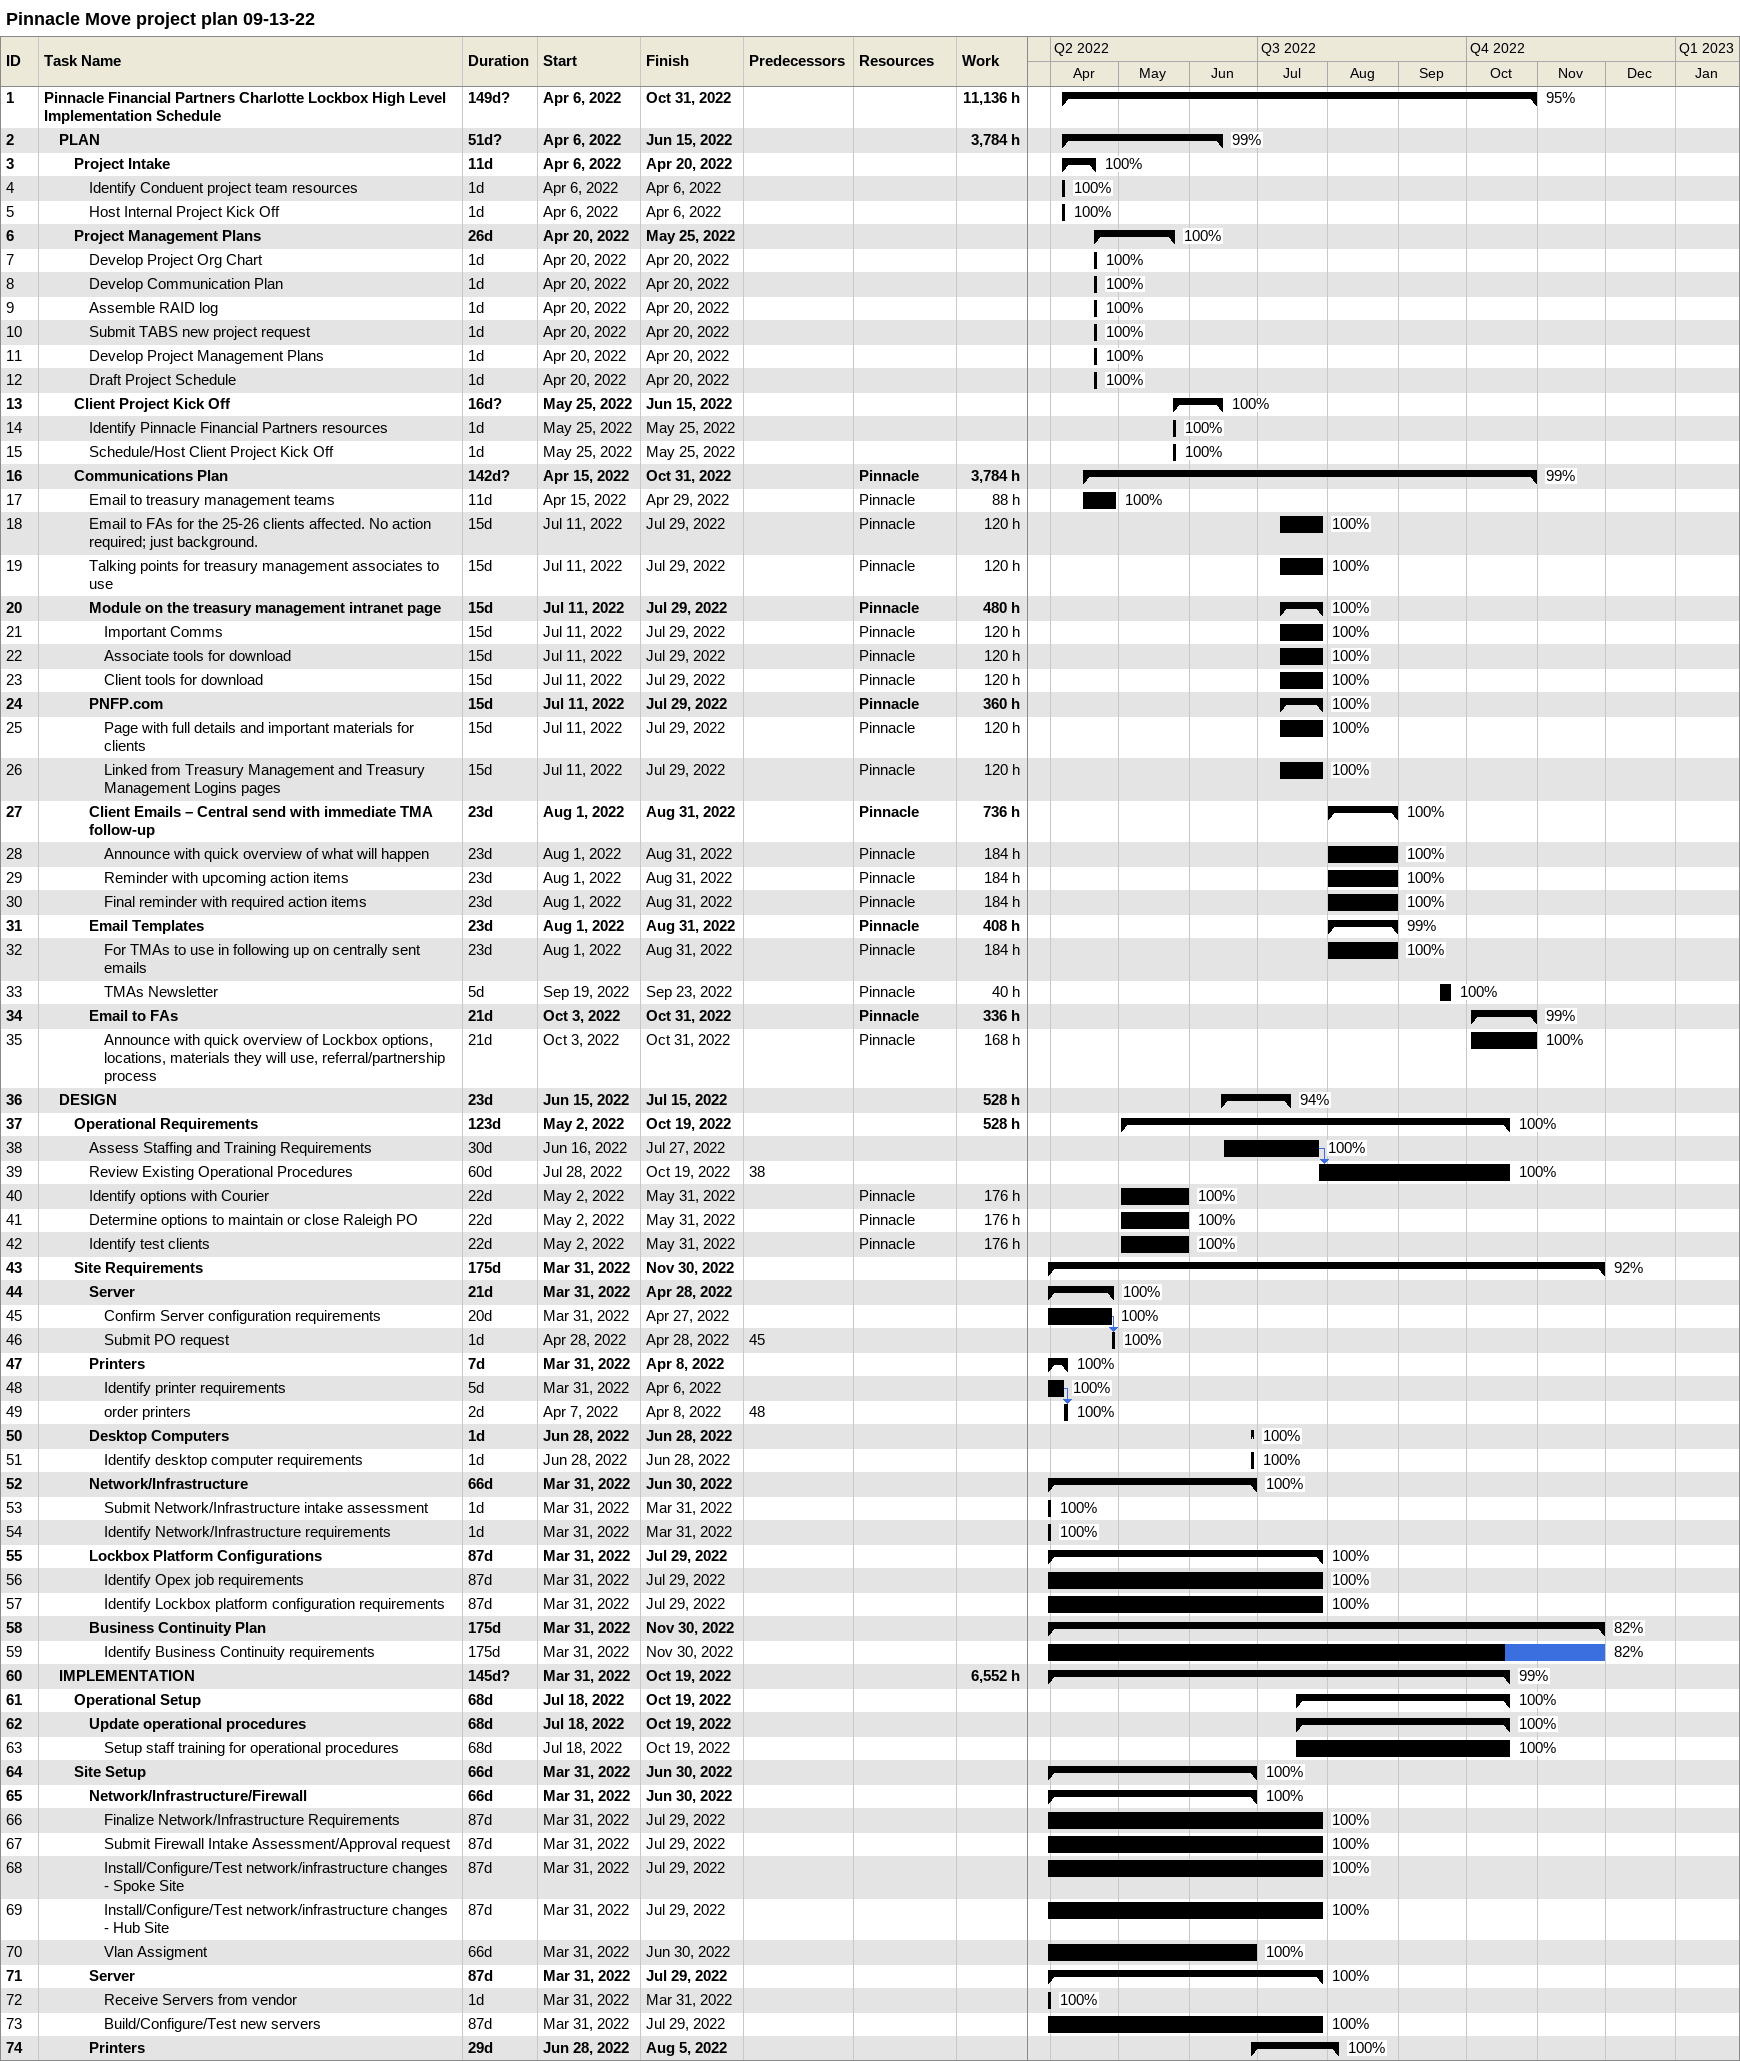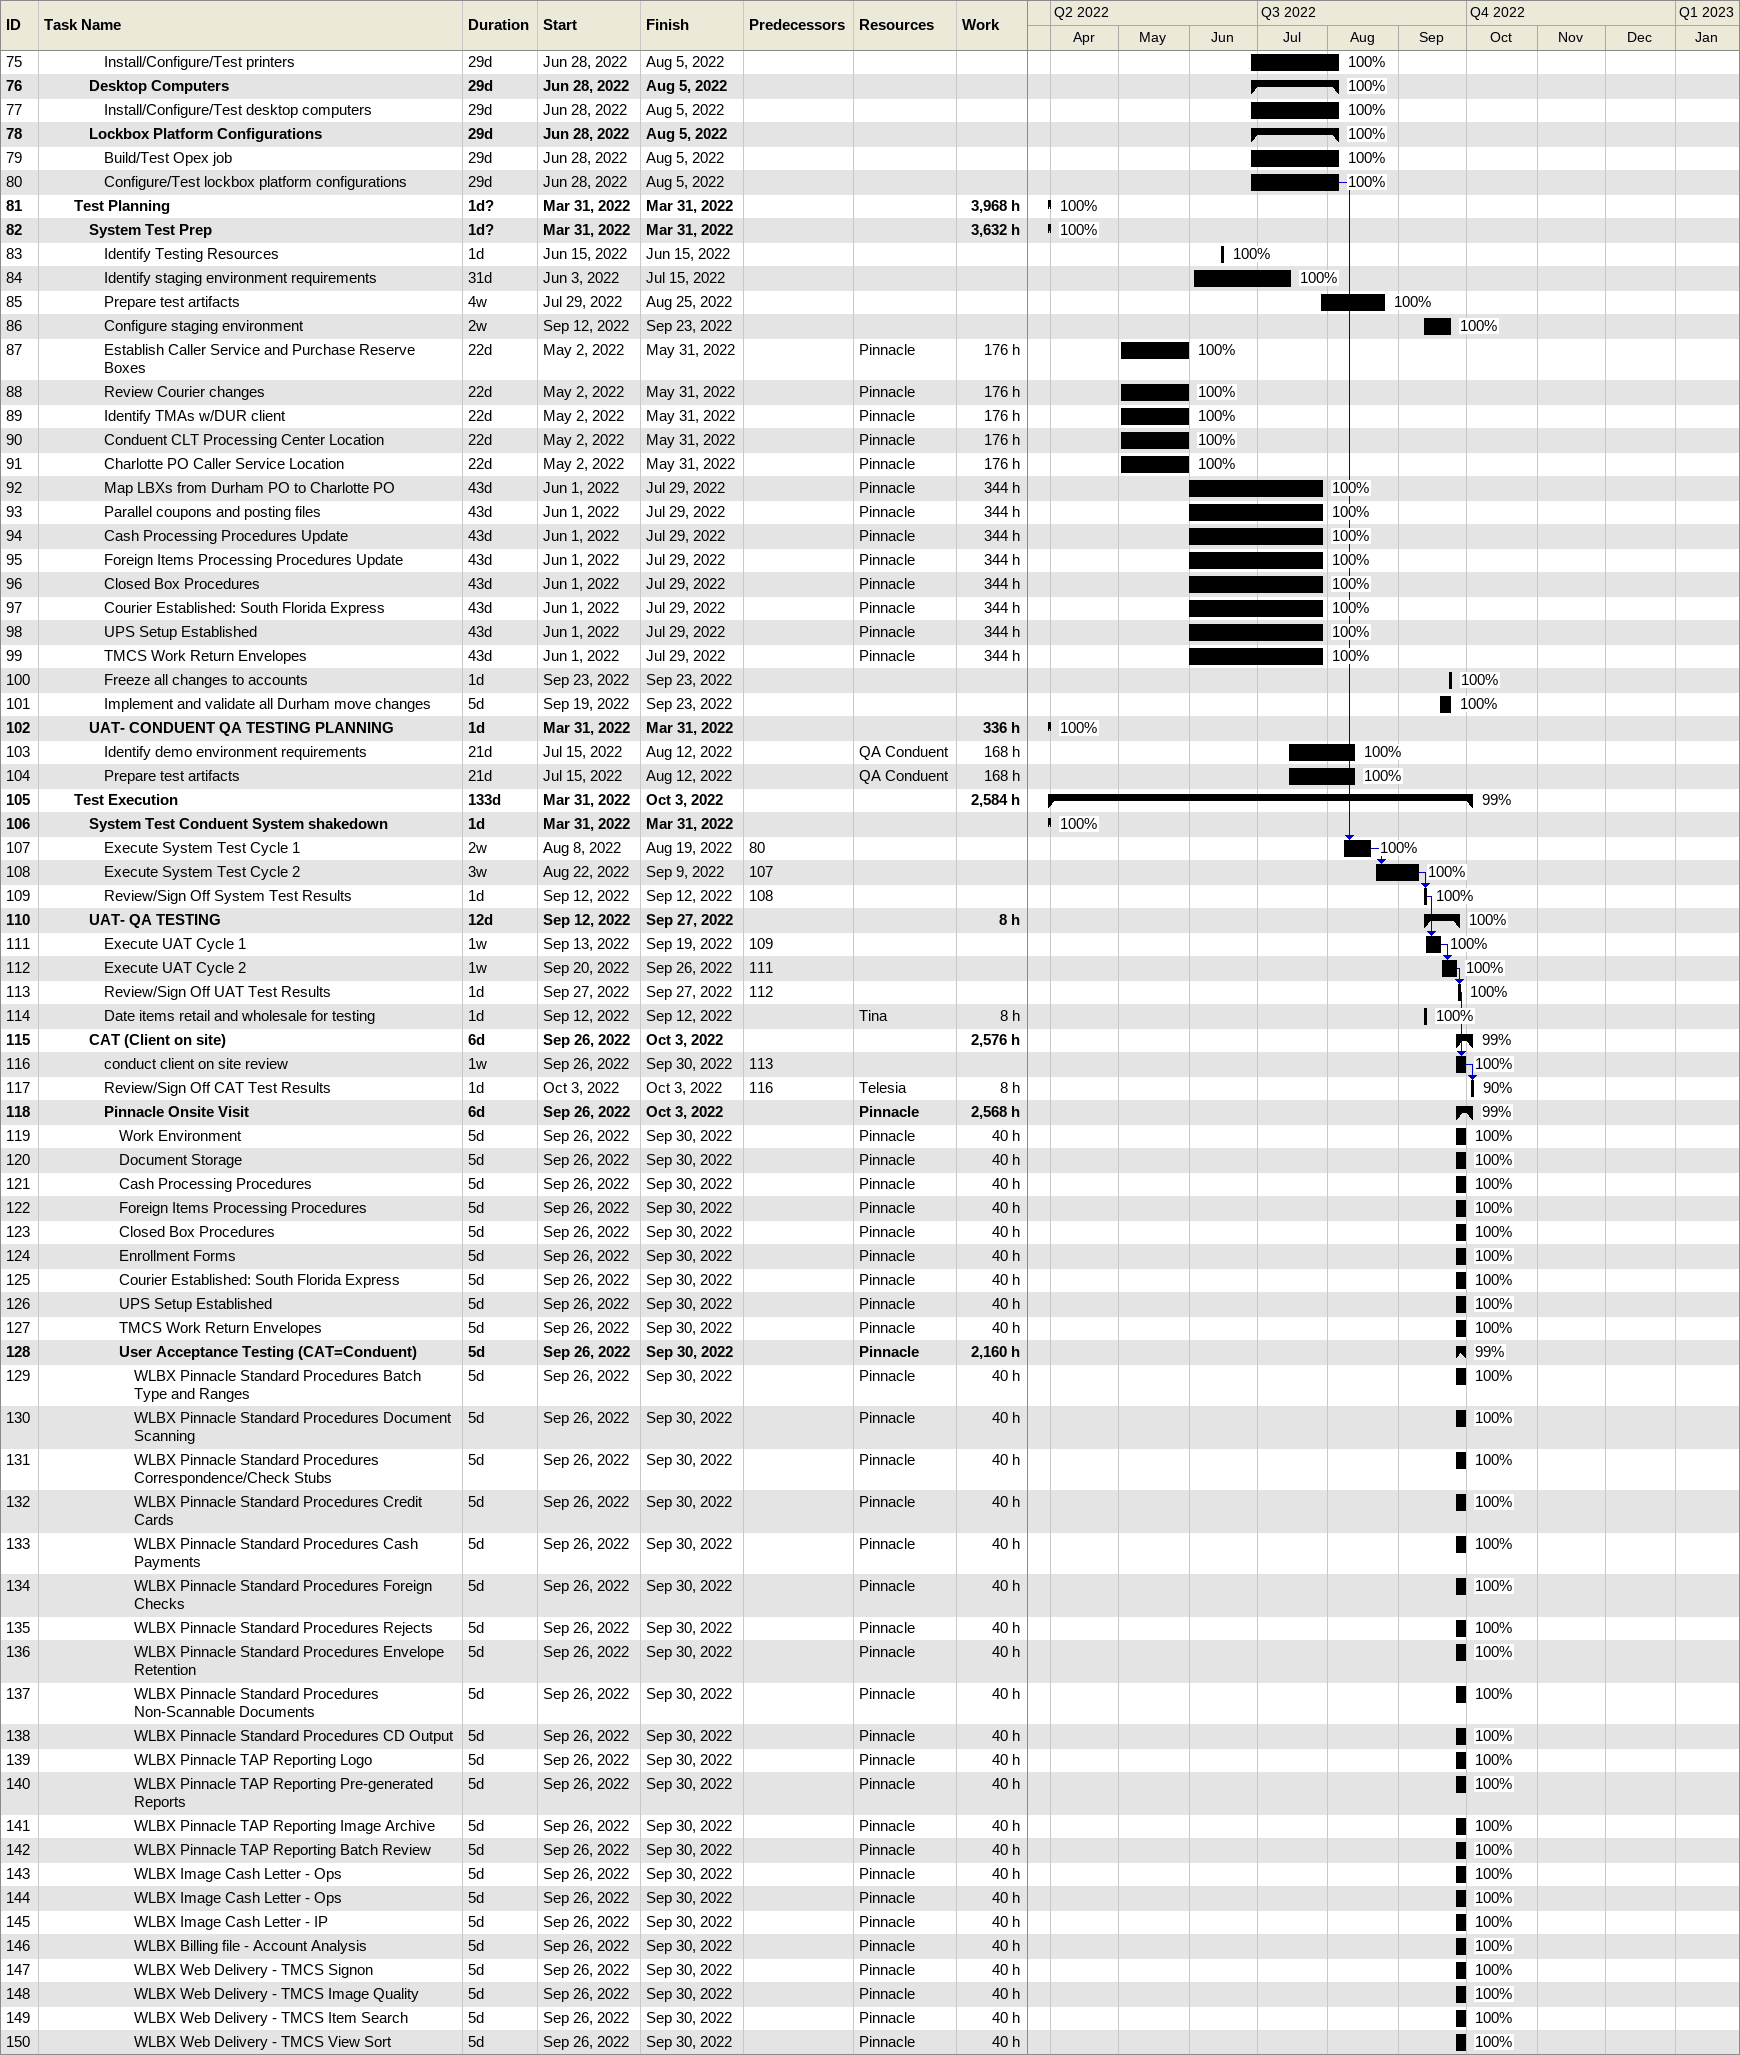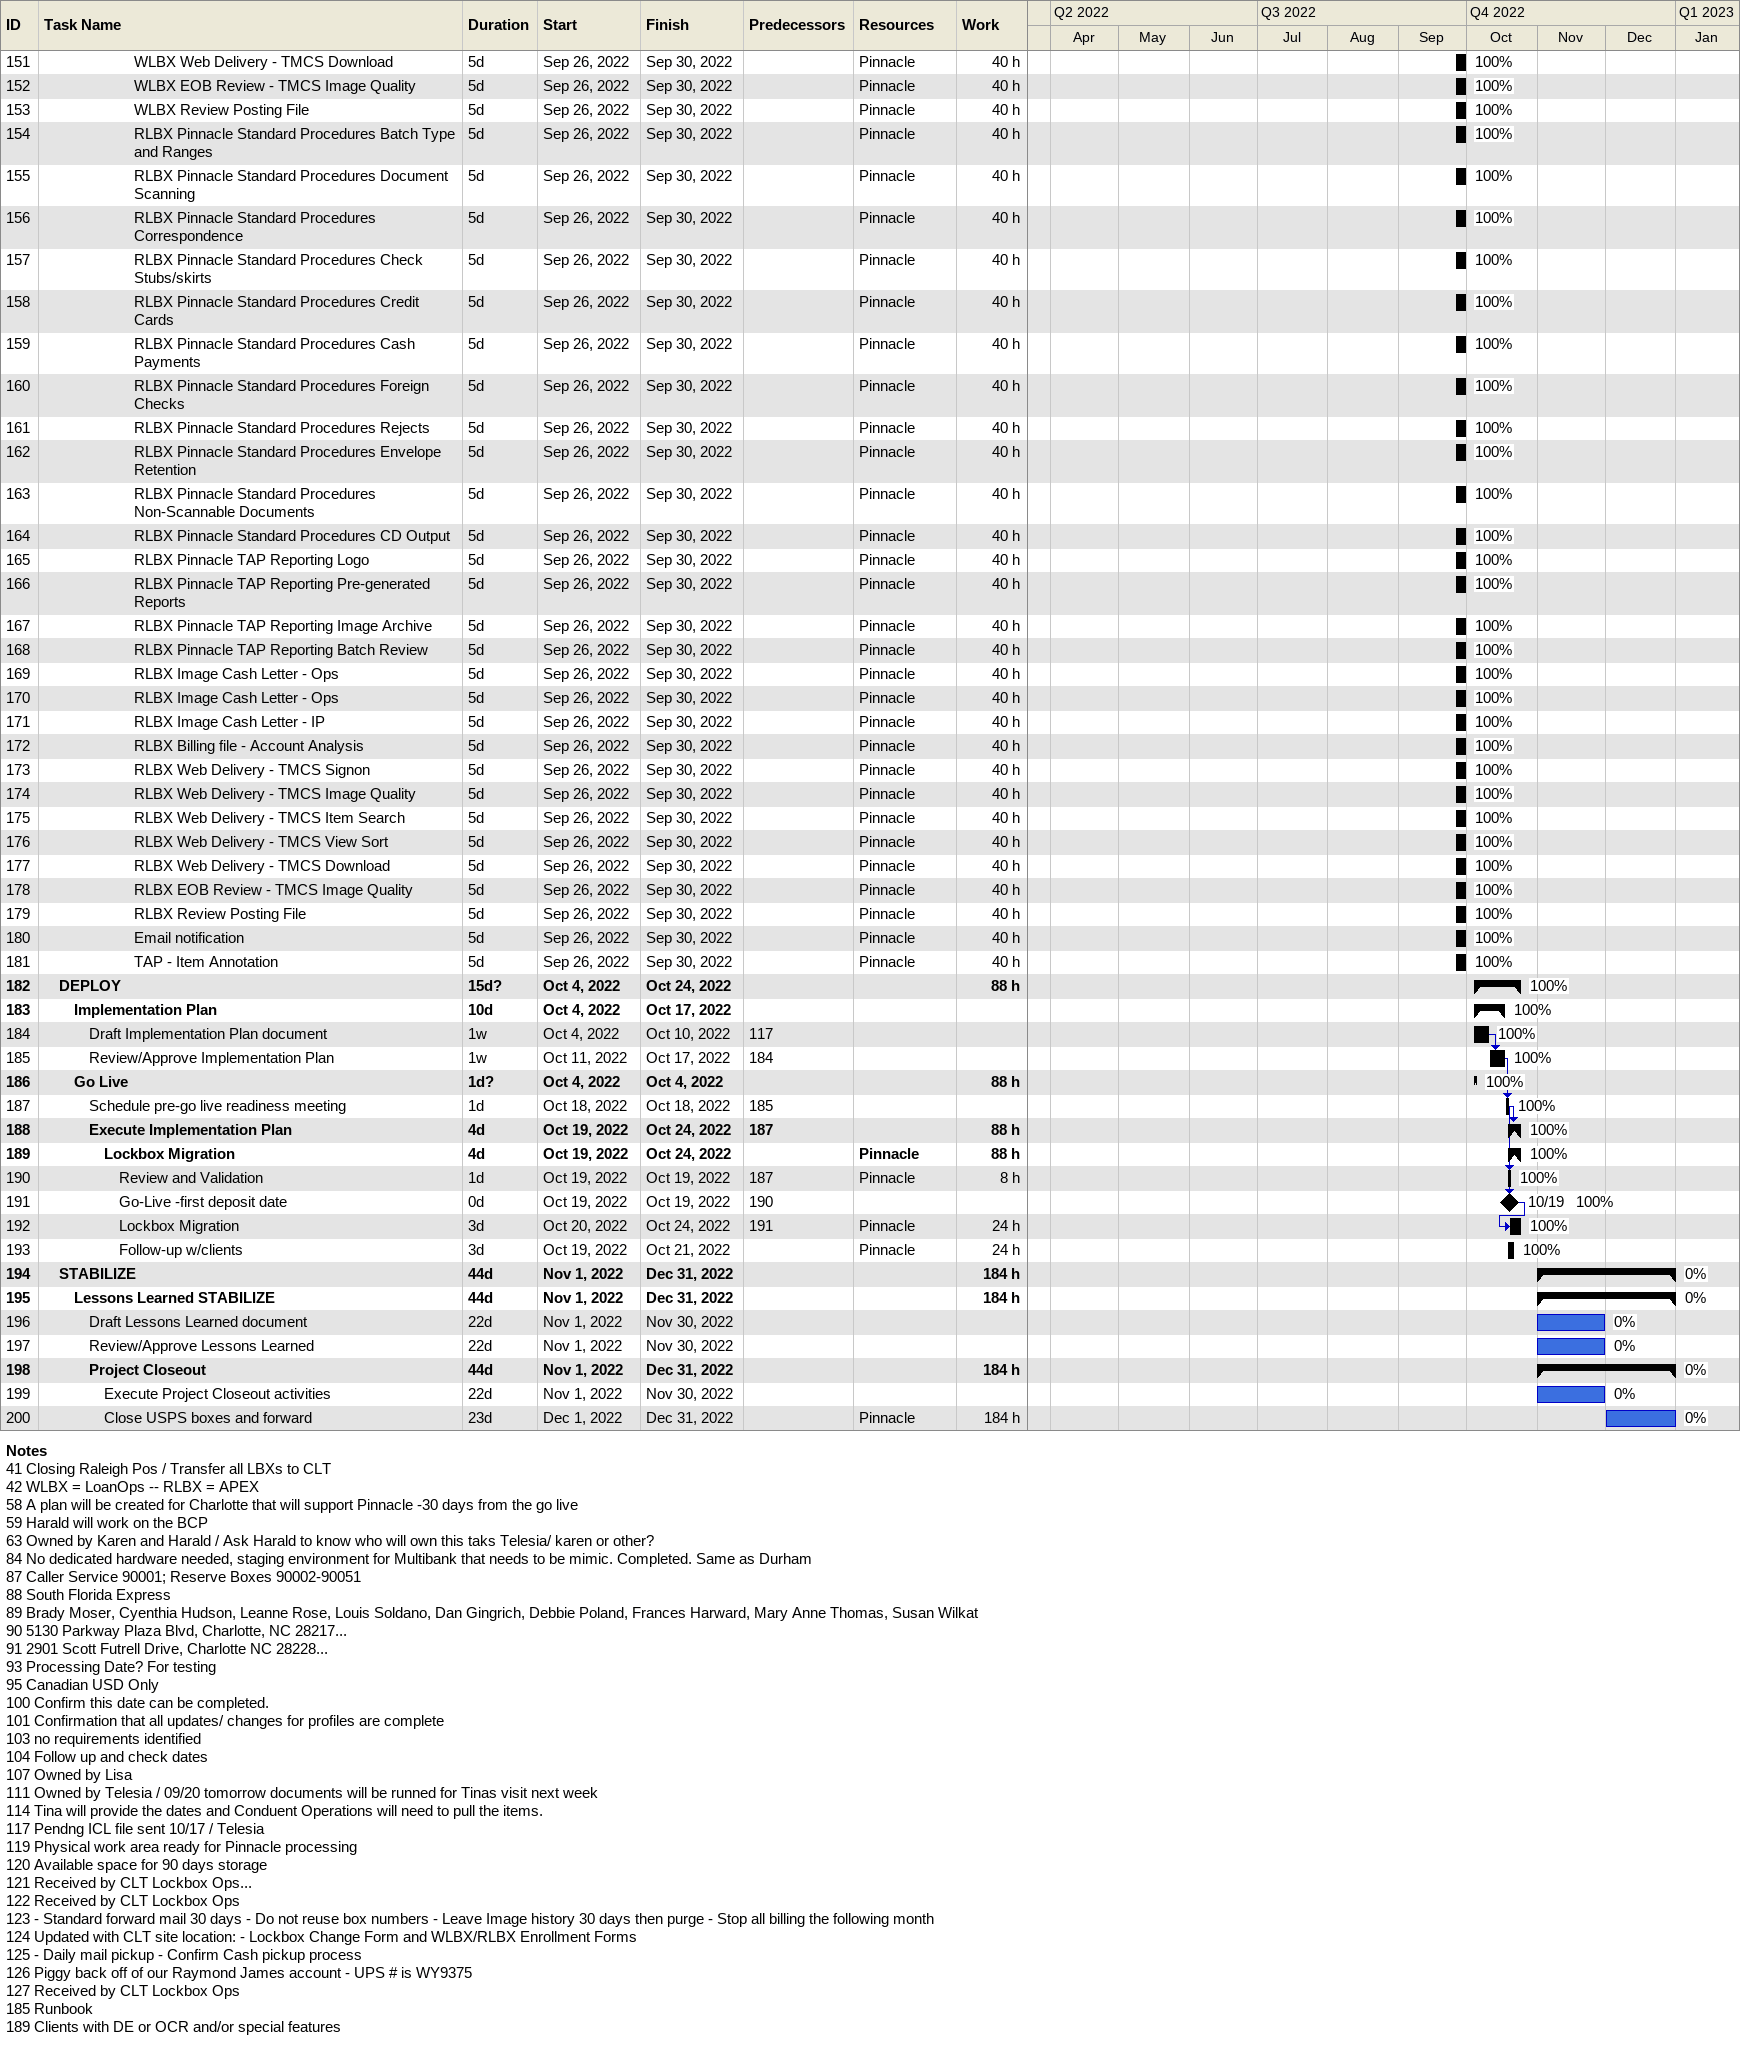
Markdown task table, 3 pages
Pinnacle Move project plan 09-13-22

| ID | Level | Task | Duration | Start | Finish | Predecessors | Resources | % complete | Work (h) |
|---|---|---|---|---|---|---|---|---|---|
| 1 | 1 | **Pinnacle Financial Partners Charlotte Lockbox High Level Implementation Schedule** | 149d? | 2022-04-06 | 2022-10-31 |  |  | 95 | 11136 |
| 2 | 2 | **PLAN** | 51d? | 2022-04-06 | 2022-06-15 |  |  | 99 | 3784 |
| 3 | 3 | **Project Intake** | 11d | 2022-04-06 | 2022-04-20 |  |  | 100 |  |
| 4 | 4 | Identify Conduent project team resources | 1d | 2022-04-06 | 2022-04-06 |  |  | 100 |  |
| 5 | 4 | Host Internal Project Kick Off | 1d | 2022-04-06 | 2022-04-06 |  |  | 100 |  |
| 6 | 3 | **Project Management Plans** | 26d | 2022-04-20 | 2022-05-25 |  |  | 100 |  |
| 7 | 4 | Develop Project Org Chart | 1d | 2022-04-20 | 2022-04-20 |  |  | 100 |  |
| 8 | 4 | Develop Communication Plan | 1d | 2022-04-20 | 2022-04-20 |  |  | 100 |  |
| 9 | 4 | Assemble RAID log | 1d | 2022-04-20 | 2022-04-20 |  |  | 100 |  |
| 10 | 4 | Submit TABS new project request | 1d | 2022-04-20 | 2022-04-20 |  |  | 100 |  |
| 11 | 4 | Develop Project Management Plans | 1d | 2022-04-20 | 2022-04-20 |  |  | 100 |  |
| 12 | 4 | Draft Project Schedule | 1d | 2022-04-20 | 2022-04-20 |  |  | 100 |  |
| 13 | 3 | **Client Project Kick Off** | 16d? | 2022-05-25 | 2022-06-15 |  |  | 100 |  |
| 14 | 4 | Identify Pinnacle Financial Partners resources | 1d | 2022-05-25 | 2022-05-25 |  |  | 100 |  |
| 15 | 4 | Schedule/Host Client Project Kick Off | 1d | 2022-05-25 | 2022-05-25 |  |  | 100 |  |
| 16 | 3 | **Communications Plan** | 142d? | 2022-04-15 | 2022-10-31 |  | Pinnacle | 99 | 3784 |
| 17 | 4 | Email to treasury management teams | 11d | 2022-04-15 | 2022-04-29 |  | Pinnacle | 100 | 88 |
| 18 | 4 | Email to FAs for the 25-26 clients affected. No action required; just background. | 15d | 2022-07-11 | 2022-07-29 |  | Pinnacle | 100 | 120 |
| 19 | 4 | Talking points for treasury management associates to use | 15d | 2022-07-11 | 2022-07-29 |  | Pinnacle | 100 | 120 |
| 20 | 4 | **Module on the treasury management intranet page** | 15d | 2022-07-11 | 2022-07-29 |  | Pinnacle | 100 | 480 |
| 21 | 5 | Important Comms | 15d | 2022-07-11 | 2022-07-29 |  | Pinnacle | 100 | 120 |
| 22 | 5 | Associate tools for download | 15d | 2022-07-11 | 2022-07-29 |  | Pinnacle | 100 | 120 |
| 23 | 5 | Client tools for download | 15d | 2022-07-11 | 2022-07-29 |  | Pinnacle | 100 | 120 |
| 24 | 4 | **PNFP.com** | 15d | 2022-07-11 | 2022-07-29 |  | Pinnacle | 100 | 360 |
| 25 | 5 | Page with full details and important materials for clients | 15d | 2022-07-11 | 2022-07-29 |  | Pinnacle | 100 | 120 |
| 26 | 5 | Linked from Treasury Management and Treasury Management Logins pages | 15d | 2022-07-11 | 2022-07-29 |  | Pinnacle | 100 | 120 |
| 27 | 4 | **Client Emails – Central send with immediate TMA follow-up** | 23d | 2022-08-01 | 2022-08-31 |  | Pinnacle | 100 | 736 |
| 28 | 5 | Announce with quick overview of what will happen | 23d | 2022-08-01 | 2022-08-31 |  | Pinnacle | 100 | 184 |
| 29 | 5 | Reminder with upcoming action items | 23d | 2022-08-01 | 2022-08-31 |  | Pinnacle | 100 | 184 |
| 30 | 5 | Final reminder with required action items | 23d | 2022-08-01 | 2022-08-31 |  | Pinnacle | 100 | 184 |
| 31 | 4 | **Email Templates** | 23d | 2022-08-01 | 2022-08-31 |  | Pinnacle | 99 | 408 |
| 32 | 5 | For TMAs to use in following up on centrally sent emails | 23d | 2022-08-01 | 2022-08-31 |  | Pinnacle | 100 | 184 |
| 33 | 5 | TMAs Newsletter | 5d | 2022-09-19 | 2022-09-23 |  | Pinnacle | 100 | 40 |
| 34 | 4 | **Email to FAs** | 21d | 2022-10-03 | 2022-10-31 |  | Pinnacle | 99 | 336 |
| 35 | 5 | Announce with quick overview of Lockbox options, locations, materials they will use, referral/partnership process | 21d | 2022-10-03 | 2022-10-31 |  | Pinnacle | 100 | 168 |
| 36 | 2 | **DESIGN** | 23d | 2022-06-15 | 2022-07-15 |  |  | 94 | 528 |
| 37 | 3 | **Operational Requirements** | 123d | 2022-05-02 | 2022-10-19 |  |  | 100 | 528 |
| 38 | 4 | Assess Staffing and Training Requirements | 30d | 2022-06-16 | 2022-07-27 |  |  | 100 |  |
| 39 | 4 | Review Existing Operational Procedures | 60d | 2022-07-28 | 2022-10-19 | 38 |  | 100 |  |
| 40 | 4 | Identify options with Courier | 22d | 2022-05-02 | 2022-05-31 |  | Pinnacle | 100 | 176 |
| 41 | 4 | Determine options to maintain or close Raleigh PO | 22d | 2022-05-02 | 2022-05-31 |  | Pinnacle | 100 | 176 |
| 42 | 4 | Identify test clients | 22d | 2022-05-02 | 2022-05-31 |  | Pinnacle | 100 | 176 |
| 43 | 3 | **Site Requirements** | 175d | 2022-03-31 | 2022-11-30 |  |  | 92 |  |
| 44 | 4 | **Server** | 21d | 2022-03-31 | 2022-04-28 |  |  | 100 |  |
| 45 | 5 | Confirm Server configuration requirements | 20d | 2022-03-31 | 2022-04-27 |  |  | 100 |  |
| 46 | 5 | Submit PO request | 1d | 2022-04-28 | 2022-04-28 | 45 |  | 100 |  |
| 47 | 4 | **Printers** | 7d | 2022-03-31 | 2022-04-08 |  |  | 100 |  |
| 48 | 5 | Identify printer requirements | 5d | 2022-03-31 | 2022-04-06 |  |  | 100 |  |
| 49 | 5 | order printers | 2d | 2022-04-07 | 2022-04-08 | 48 |  | 100 |  |
| 50 | 4 | **Desktop Computers** | 1d | 2022-06-28 | 2022-06-28 |  |  | 100 |  |
| 51 | 5 | Identify desktop computer requirements | 1d | 2022-06-28 | 2022-06-28 |  |  | 100 |  |
| 52 | 4 | **Network/Infrastructure** | 66d | 2022-03-31 | 2022-06-30 |  |  | 100 |  |
| 53 | 5 | Submit Network/Infrastructure intake assessment | 1d | 2022-03-31 | 2022-03-31 |  |  | 100 |  |
| 54 | 5 | Identify Network/Infrastructure requirements | 1d | 2022-03-31 | 2022-03-31 |  |  | 100 |  |
| 55 | 4 | **Lockbox Platform Configurations** | 87d | 2022-03-31 | 2022-07-29 |  |  | 100 |  |
| 56 | 5 | Identify Opex job requirements | 87d | 2022-03-31 | 2022-07-29 |  |  | 100 |  |
| 57 | 5 | Identify Lockbox platform configuration requirements | 87d | 2022-03-31 | 2022-07-29 |  |  | 100 |  |
| 58 | 4 | **Business Continuity Plan** | 175d | 2022-03-31 | 2022-11-30 |  |  | 82 |  |
| 59 | 5 | Identify Business Continuity requirements | 175d | 2022-03-31 | 2022-11-30 |  |  | 82 |  |
| 60 | 2 | **IMPLEMENTATION** | 145d? | 2022-03-31 | 2022-10-19 |  |  | 99 | 6552 |
| 61 | 3 | **Operational Setup** | 68d | 2022-07-18 | 2022-10-19 |  |  | 100 |  |
| 62 | 4 | **Update operational procedures** | 68d | 2022-07-18 | 2022-10-19 |  |  | 100 |  |
| 63 | 5 | Setup staff training for operational procedures | 68d | 2022-07-18 | 2022-10-19 |  |  | 100 |  |
| 64 | 3 | **Site Setup** | 66d | 2022-03-31 | 2022-06-30 |  |  | 100 |  |
| 65 | 4 | **Network/Infrastructure/Firewall** | 66d | 2022-03-31 | 2022-06-30 |  |  | 100 |  |
| 66 | 5 | Finalize Network/Infrastructure Requirements | 87d | 2022-03-31 | 2022-07-29 |  |  | 100 |  |
| 67 | 5 | Submit Firewall Intake Assessment/Approval request | 87d | 2022-03-31 | 2022-07-29 |  |  | 100 |  |
| 68 | 5 | Install/Configure/Test network/infrastructure changes - Spoke Site | 87d | 2022-03-31 | 2022-07-29 |  |  | 100 |  |
| 69 | 5 | Install/Configure/Test network/infrastructure changes - Hub Site | 87d | 2022-03-31 | 2022-07-29 |  |  | 100 |  |
| 70 | 5 | Vlan Assigment | 66d | 2022-03-31 | 2022-06-30 |  |  | 100 |  |
| 71 | 4 | **Server** | 87d | 2022-03-31 | 2022-07-29 |  |  | 100 |  |
| 72 | 5 | Receive Servers from vendor | 1d | 2022-03-31 | 2022-03-31 |  |  | 100 |  |
| 73 | 5 | Build/Configure/Test new servers | 87d | 2022-03-31 | 2022-07-29 |  |  | 100 |  |
| 74 | 4 | **Printers** | 29d | 2022-06-28 | 2022-08-05 |  |  | 100 |  |
| 75 | 5 | Install/Configure/Test printers | 29d | 2022-06-28 | 2022-08-05 |  |  | 100 |  |
| 76 | 4 | **Desktop Computers** | 29d | 2022-06-28 | 2022-08-05 |  |  | 100 |  |
| 77 | 5 | Install/Configure/Test desktop computers | 29d | 2022-06-28 | 2022-08-05 |  |  | 100 |  |
| 78 | 4 | **Lockbox Platform Configurations** | 29d | 2022-06-28 | 2022-08-05 |  |  | 100 |  |
| 79 | 5 | Build/Test Opex job | 29d | 2022-06-28 | 2022-08-05 |  |  | 100 |  |
| 80 | 5 | Configure/Test lockbox platform configurations | 29d | 2022-06-28 | 2022-08-05 |  |  | 100 |  |
| 81 | 3 | **Test Planning** | 1d? | 2022-03-31 | 2022-03-31 |  |  | 100 | 3968 |
| 82 | 4 | **System Test Prep** | 1d? | 2022-03-31 | 2022-03-31 |  |  | 100 | 3632 |
| 83 | 5 | Identify Testing Resources | 1d | 2022-06-15 | 2022-06-15 |  |  | 100 |  |
| 84 | 5 | Identify staging environment requirements | 31d | 2022-06-03 | 2022-07-15 |  |  | 100 |  |
| 85 | 5 | Prepare test artifacts | 4w | 2022-07-29 | 2022-08-25 |  |  | 100 |  |
| 86 | 5 | Configure staging environment | 2w | 2022-09-12 | 2022-09-23 |  |  | 100 |  |
| 87 | 5 | Establish Caller Service and Purchase Reserve Boxes | 22d | 2022-05-02 | 2022-05-31 |  | Pinnacle | 100 | 176 |
| 88 | 5 | Review Courier changes | 22d | 2022-05-02 | 2022-05-31 |  | Pinnacle | 100 | 176 |
| 89 | 5 | Identify TMAs w/DUR client | 22d | 2022-05-02 | 2022-05-31 |  | Pinnacle | 100 | 176 |
| 90 | 5 | Conduent CLT Processing Center Location | 22d | 2022-05-02 | 2022-05-31 |  | Pinnacle | 100 | 176 |
| 91 | 5 | Charlotte PO Caller Service Location | 22d | 2022-05-02 | 2022-05-31 |  | Pinnacle | 100 | 176 |
| 92 | 5 | Map LBXs from Durham PO to Charlotte PO | 43d | 2022-06-01 | 2022-07-29 |  | Pinnacle | 100 | 344 |
| 93 | 5 | Parallel coupons and posting files | 43d | 2022-06-01 | 2022-07-29 |  | Pinnacle | 100 | 344 |
| 94 | 5 | Cash Processing Procedures Update | 43d | 2022-06-01 | 2022-07-29 |  | Pinnacle | 100 | 344 |
| 95 | 5 | Foreign Items Processing Procedures Update | 43d | 2022-06-01 | 2022-07-29 |  | Pinnacle | 100 | 344 |
| 96 | 5 | Closed Box Procedures | 43d | 2022-06-01 | 2022-07-29 |  | Pinnacle | 100 | 344 |
| 97 | 5 | Courier Established: South Florida Express | 43d | 2022-06-01 | 2022-07-29 |  | Pinnacle | 100 | 344 |
| 98 | 5 | UPS Setup Established | 43d | 2022-06-01 | 2022-07-29 |  | Pinnacle | 100 | 344 |
| 99 | 5 | TMCS Work Return Envelopes | 43d | 2022-06-01 | 2022-07-29 |  | Pinnacle | 100 | 344 |
| 100 | 5 | Freeze all changes to accounts | 1d | 2022-09-23 | 2022-09-23 |  |  | 100 |  |
| 101 | 5 | Implement and validate all Durham move changes | 5d | 2022-09-19 | 2022-09-23 |  |  | 100 |  |
| 102 | 4 | **UAT- CONDUENT QA TESTING PLANNING** | 1d | 2022-03-31 | 2022-03-31 |  |  | 100 | 336 |
| 103 | 5 | Identify demo environment requirements | 21d | 2022-07-15 | 2022-08-12 |  | QA Conduent | 100 | 168 |
| 104 | 5 | Prepare test artifacts | 21d | 2022-07-15 | 2022-08-12 |  | QA Conduent | 100 | 168 |
| 105 | 3 | **Test Execution** | 133d | 2022-03-31 | 2022-10-03 |  |  | 99 | 2584 |
| 106 | 4 | **System Test Conduent System shakedown** | 1d | 2022-03-31 | 2022-03-31 |  |  | 100 |  |
| 107 | 5 | Execute System Test Cycle 1 | 2w | 2022-08-08 | 2022-08-19 | 80 |  | 100 |  |
| 108 | 5 | Execute System Test Cycle 2 | 3w | 2022-08-22 | 2022-09-09 | 107 |  | 100 |  |
| 109 | 5 | Review/Sign Off System Test Results | 1d | 2022-09-12 | 2022-09-12 | 108 |  | 100 |  |
| 110 | 4 | **UAT- QA TESTING** | 12d | 2022-09-12 | 2022-09-27 |  |  | 100 | 8 |
| 111 | 5 | Execute UAT Cycle 1 | 1w | 2022-09-13 | 2022-09-19 | 109 |  | 100 |  |
| 112 | 5 | Execute UAT Cycle 2 | 1w | 2022-09-20 | 2022-09-26 | 111 |  | 100 |  |
| 113 | 5 | Review/Sign Off UAT Test Results | 1d | 2022-09-27 | 2022-09-27 | 112 |  | 100 |  |
| 114 | 5 | Date items retail and wholesale for testing | 1d | 2022-09-12 | 2022-09-12 |  | Tina | 100 | 8 |
| 115 | 4 | **CAT (Client on site)** | 6d | 2022-09-26 | 2022-10-03 |  |  | 99 | 2576 |
| 116 | 5 | conduct client on site review | 1w | 2022-09-26 | 2022-09-30 | 113 |  | 100 |  |
| 117 | 5 | Review/Sign Off CAT Test Results | 1d | 2022-10-03 | 2022-10-03 | 116 | Telesia | 90 | 8 |
| 118 | 5 | **Pinnacle Onsite Visit** | 6d | 2022-09-26 | 2022-10-03 |  | Pinnacle | 99 | 2568 |
| 119 | 6 | Work Environment | 5d | 2022-09-26 | 2022-09-30 |  | Pinnacle | 100 | 40 |
| 120 | 6 | Document Storage | 5d | 2022-09-26 | 2022-09-30 |  | Pinnacle | 100 | 40 |
| 121 | 6 | Cash Processing Procedures | 5d | 2022-09-26 | 2022-09-30 |  | Pinnacle | 100 | 40 |
| 122 | 6 | Foreign Items Processing Procedures | 5d | 2022-09-26 | 2022-09-30 |  | Pinnacle | 100 | 40 |
| 123 | 6 | Closed Box Procedures | 5d | 2022-09-26 | 2022-09-30 |  | Pinnacle | 100 | 40 |
| 124 | 6 | Enrollment Forms | 5d | 2022-09-26 | 2022-09-30 |  | Pinnacle | 100 | 40 |
| 125 | 6 | Courier Established: South Florida Express | 5d | 2022-09-26 | 2022-09-30 |  | Pinnacle | 100 | 40 |
| 126 | 6 | UPS Setup Established | 5d | 2022-09-26 | 2022-09-30 |  | Pinnacle | 100 | 40 |
| 127 | 6 | TMCS Work Return Envelopes | 5d | 2022-09-26 | 2022-09-30 |  | Pinnacle | 100 | 40 |
| 128 | 6 | **User Acceptance Testing (CAT=Conduent)** | 5d | 2022-09-26 | 2022-09-30 |  | Pinnacle | 99 | 2160 |
| 129 | 7 | WLBX Pinnacle Standard Procedures Batch Type and Ranges | 5d | 2022-09-26 | 2022-09-30 |  | Pinnacle | 100 | 40 |
| 130 | 7 | WLBX Pinnacle Standard Procedures Document Scanning | 5d | 2022-09-26 | 2022-09-30 |  | Pinnacle | 100 | 40 |
| 131 | 7 | WLBX Pinnacle Standard Procedures Correspondence/Check Stubs | 5d | 2022-09-26 | 2022-09-30 |  | Pinnacle | 100 | 40 |
| 132 | 7 | WLBX Pinnacle Standard Procedures Credit Cards | 5d | 2022-09-26 | 2022-09-30 |  | Pinnacle | 100 | 40 |
| 133 | 7 | WLBX Pinnacle Standard Procedures Cash Payments | 5d | 2022-09-26 | 2022-09-30 |  | Pinnacle | 100 | 40 |
| 134 | 7 | WLBX Pinnacle Standard Procedures Foreign Checks | 5d | 2022-09-26 | 2022-09-30 |  | Pinnacle | 100 | 40 |
| 135 | 7 | WLBX Pinnacle Standard Procedures Rejects | 5d | 2022-09-26 | 2022-09-30 |  | Pinnacle | 100 | 40 |
| 136 | 7 | WLBX Pinnacle Standard Procedures Envelope Retention | 5d | 2022-09-26 | 2022-09-30 |  | Pinnacle | 100 | 40 |
| 137 | 7 | WLBX Pinnacle Standard Procedures Non-Scannable Documents | 5d | 2022-09-26 | 2022-09-30 |  | Pinnacle | 100 | 40 |
| 138 | 7 | WLBX Pinnacle Standard Procedures CD Output | 5d | 2022-09-26 | 2022-09-30 |  | Pinnacle | 100 | 40 |
| 139 | 7 | WLBX Pinnacle TAP Reporting Logo | 5d | 2022-09-26 | 2022-09-30 |  | Pinnacle | 100 | 40 |
| 140 | 7 | WLBX Pinnacle TAP Reporting Pre-generated Reports | 5d | 2022-09-26 | 2022-09-30 |  | Pinnacle | 100 | 40 |
| 141 | 7 | WLBX Pinnacle TAP Reporting Image Archive | 5d | 2022-09-26 | 2022-09-30 |  | Pinnacle | 100 | 40 |
| 142 | 7 | WLBX Pinnacle TAP Reporting Batch Review | 5d | 2022-09-26 | 2022-09-30 |  | Pinnacle | 100 | 40 |
| 143 | 7 | WLBX Image Cash Letter - Ops | 5d | 2022-09-26 | 2022-09-30 |  | Pinnacle | 100 | 40 |
| 144 | 7 | WLBX Image Cash Letter - Ops | 5d | 2022-09-26 | 2022-09-30 |  | Pinnacle | 100 | 40 |
| 145 | 7 | WLBX Image Cash Letter - IP | 5d | 2022-09-26 | 2022-09-30 |  | Pinnacle | 100 | 40 |
| 146 | 7 | WLBX Billing file - Account Analysis | 5d | 2022-09-26 | 2022-09-30 |  | Pinnacle | 100 | 40 |
| 147 | 7 | WLBX Web Delivery - TMCS Signon | 5d | 2022-09-26 | 2022-09-30 |  | Pinnacle | 100 | 40 |
| 148 | 7 | WLBX Web Delivery - TMCS Image Quality | 5d | 2022-09-26 | 2022-09-30 |  | Pinnacle | 100 | 40 |
| 149 | 7 | WLBX Web Delivery - TMCS Item Search | 5d | 2022-09-26 | 2022-09-30 |  | Pinnacle | 100 | 40 |
| 150 | 7 | WLBX Web Delivery - TMCS View Sort | 5d | 2022-09-26 | 2022-09-30 |  | Pinnacle | 100 | 40 |
| 151 | 7 | WLBX Web Delivery - TMCS Download | 5d | 2022-09-26 | 2022-09-30 |  | Pinnacle | 100 | 40 |
| 152 | 7 | WLBX EOB Review - TMCS Image Quality | 5d | 2022-09-26 | 2022-09-30 |  | Pinnacle | 100 | 40 |
| 153 | 7 | WLBX Review Posting File | 5d | 2022-09-26 | 2022-09-30 |  | Pinnacle | 100 | 40 |
| 154 | 7 | RLBX Pinnacle Standard Procedures Batch Type and Ranges | 5d | 2022-09-26 | 2022-09-30 |  | Pinnacle | 100 | 40 |
| 155 | 7 | RLBX Pinnacle Standard Procedures Document Scanning | 5d | 2022-09-26 | 2022-09-30 |  | Pinnacle | 100 | 40 |
| 156 | 7 | RLBX Pinnacle Standard Procedures Correspondence | 5d | 2022-09-26 | 2022-09-30 |  | Pinnacle | 100 | 40 |
| 157 | 7 | RLBX Pinnacle Standard Procedures Check Stubs/skirts | 5d | 2022-09-26 | 2022-09-30 |  | Pinnacle | 100 | 40 |
| 158 | 7 | RLBX Pinnacle Standard Procedures Credit Cards | 5d | 2022-09-26 | 2022-09-30 |  | Pinnacle | 100 | 40 |
| 159 | 7 | RLBX Pinnacle Standard Procedures Cash Payments | 5d | 2022-09-26 | 2022-09-30 |  | Pinnacle | 100 | 40 |
| 160 | 7 | RLBX Pinnacle Standard Procedures Foreign Checks | 5d | 2022-09-26 | 2022-09-30 |  | Pinnacle | 100 | 40 |
| 161 | 7 | RLBX Pinnacle Standard Procedures Rejects | 5d | 2022-09-26 | 2022-09-30 |  | Pinnacle | 100 | 40 |
| 162 | 7 | RLBX Pinnacle Standard Procedures Envelope Retention | 5d | 2022-09-26 | 2022-09-30 |  | Pinnacle | 100 | 40 |
| 163 | 7 | RLBX Pinnacle Standard Procedures Non-Scannable Documents | 5d | 2022-09-26 | 2022-09-30 |  | Pinnacle | 100 | 40 |
| 164 | 7 | RLBX Pinnacle Standard Procedures CD Output | 5d | 2022-09-26 | 2022-09-30 |  | Pinnacle | 100 | 40 |
| 165 | 7 | RLBX Pinnacle TAP Reporting Logo | 5d | 2022-09-26 | 2022-09-30 |  | Pinnacle | 100 | 40 |
| 166 | 7 | RLBX Pinnacle TAP Reporting Pre-generated Reports | 5d | 2022-09-26 | 2022-09-30 |  | Pinnacle | 100 | 40 |
| 167 | 7 | RLBX Pinnacle TAP Reporting Image Archive | 5d | 2022-09-26 | 2022-09-30 |  | Pinnacle | 100 | 40 |
| 168 | 7 | RLBX Pinnacle TAP Reporting Batch Review | 5d | 2022-09-26 | 2022-09-30 |  | Pinnacle | 100 | 40 |
| 169 | 7 | RLBX Image Cash Letter - Ops | 5d | 2022-09-26 | 2022-09-30 |  | Pinnacle | 100 | 40 |
| 170 | 7 | RLBX Image Cash Letter - Ops | 5d | 2022-09-26 | 2022-09-30 |  | Pinnacle | 100 | 40 |
| 171 | 7 | RLBX Image Cash Letter - IP | 5d | 2022-09-26 | 2022-09-30 |  | Pinnacle | 100 | 40 |
| 172 | 7 | RLBX Billing file - Account Analysis | 5d | 2022-09-26 | 2022-09-30 |  | Pinnacle | 100 | 40 |
| 173 | 7 | RLBX Web Delivery - TMCS Signon | 5d | 2022-09-26 | 2022-09-30 |  | Pinnacle | 100 | 40 |
| 174 | 7 | RLBX Web Delivery - TMCS Image Quality | 5d | 2022-09-26 | 2022-09-30 |  | Pinnacle | 100 | 40 |
| 175 | 7 | RLBX Web Delivery - TMCS Item Search | 5d | 2022-09-26 | 2022-09-30 |  | Pinnacle | 100 | 40 |
| 176 | 7 | RLBX Web Delivery - TMCS View Sort | 5d | 2022-09-26 | 2022-09-30 |  | Pinnacle | 100 | 40 |
| 177 | 7 | RLBX Web Delivery - TMCS Download | 5d | 2022-09-26 | 2022-09-30 |  | Pinnacle | 100 | 40 |
| 178 | 7 | RLBX EOB Review - TMCS Image Quality | 5d | 2022-09-26 | 2022-09-30 |  | Pinnacle | 100 | 40 |
| 179 | 7 | RLBX Review Posting File | 5d | 2022-09-26 | 2022-09-30 |  | Pinnacle | 100 | 40 |
| 180 | 7 | Email notification | 5d | 2022-09-26 | 2022-09-30 |  | Pinnacle | 100 | 40 |
| 181 | 7 | TAP - Item Annotation | 5d | 2022-09-26 | 2022-09-30 |  | Pinnacle | 100 | 40 |
| 182 | 2 | **DEPLOY** | 15d? | 2022-10-04 | 2022-10-24 |  |  | 100 | 88 |
| 183 | 3 | **Implementation Plan** | 10d | 2022-10-04 | 2022-10-17 |  |  | 100 |  |
| 184 | 4 | Draft Implementation Plan document | 1w | 2022-10-04 | 2022-10-10 | 117 |  | 100 |  |
| 185 | 4 | Review/Approve Implementation Plan | 1w | 2022-10-11 | 2022-10-17 | 184 |  | 100 |  |
| 186 | 3 | **Go Live** | 1d? | 2022-10-04 | 2022-10-04 |  |  | 100 | 88 |
| 187 | 4 | Schedule pre-go live readiness meeting | 1d | 2022-10-18 | 2022-10-18 | 185 |  | 100 |  |
| 188 | 4 | **Execute Implementation Plan** | 4d | 2022-10-19 | 2022-10-24 | 187 |  | 100 | 88 |
| 189 | 5 | **Lockbox Migration** | 4d | 2022-10-19 | 2022-10-24 |  | Pinnacle | 100 | 88 |
| 190 | 6 | Review and Validation | 1d | 2022-10-19 | 2022-10-19 | 187 | Pinnacle | 100 | 8 |
| 191 | 6 | Go-Live -first deposit date | 0d | 2022-10-19 | 2022-10-19 | 190 |  | 100 |  |
| 192 | 6 | Lockbox Migration | 3d | 2022-10-20 | 2022-10-24 | 191 | Pinnacle | 100 | 24 |
| 193 | 6 | Follow-up w/clients | 3d | 2022-10-19 | 2022-10-21 |  | Pinnacle | 100 | 24 |
| 194 | 2 | **STABILIZE** | 44d | 2022-11-01 | 2022-12-31 |  |  | 0 | 184 |
| 195 | 3 | **Lessons Learned STABILIZE** | 44d | 2022-11-01 | 2022-12-31 |  |  | 0 | 184 |
| 196 | 4 | Draft Lessons Learned document | 22d | 2022-11-01 | 2022-11-30 |  |  | 0 |  |
| 197 | 4 | Review/Approve Lessons Learned | 22d | 2022-11-01 | 2022-11-30 |  |  | 0 |  |
| 198 | 4 | **Project Closeout** | 44d | 2022-11-01 | 2022-12-31 |  |  | 0 | 184 |
| 199 | 5 | Execute Project Closeout activities | 22d | 2022-11-01 | 2022-11-30 |  |  | 0 |  |
| 200 | 5 | Close USPS boxes and forward | 23d | 2022-12-01 | 2022-12-31 |  | Pinnacle | 0 | 184 |

Notes
- 41: Closing Raleigh Pos / Transfer all LBXs to CLT
- 42: WLBX = LoanOps -- RLBX = APEX
- 58: A plan will be created for Charlotte that will support Pinnacle -30 days from the go live
- 59: Harald will work on the BCP
- 63: Owned by Karen and Harald / Ask Harald to know who will own this taks Telesia/ karen or other?
- 84: No dedicated hardware needed, staging environment for Multibank that needs to be mimic. Completed. Same as Durham
- 87: Caller Service 90001; Reserve Boxes 90002-90051
- 88: South Florida Express
- 89: Brady Moser, Cyenthia Hudson, Leanne Rose, Louis Soldano, Dan Gingrich, Debbie Poland, Frances Harward, Mary Anne Thomas, Susan Wilkat
- 90: 5130 Parkway Plaza Blvd, Charlotte, NC 28217...
- 91: 2901 Scott Futrell Drive, Charlotte NC 28228...
- 93: Processing Date? For testing
- 95: Canadian USD Only
- 100: Confirm this date can be completed.
- 101: Confirmation that all updates/ changes for profiles are complete
- 103: no requirements identified
- 104: Follow up and check dates
- 107: Owned by Lisa
- 111: Owned by Telesia / 09/20 tomorrow documents will be runned for Tinas visit next week
- 114: Tina will provide the dates and Conduent Operations will need to pull the items.
- 117: Pendng ICL file sent 10/17 / Telesia
- 119: Physical work area ready for Pinnacle processing
- 120: Available space for 90 days storage
- 121: Received by CLT Lockbox Ops...
- 122: Received by CLT Lockbox Ops
- 123: - Standard forward mail 30 days - Do not reuse box numbers - Leave Image history 30 days then purge - Stop all billing the following month
- 124: Updated with CLT site location: - Lockbox Change Form and WLBX/RLBX Enrollment Forms
- 125: - Daily mail pickup - Confirm Cash pickup process
- 126: Piggy back off of our Raymond James account - UPS # is WY9375
- 127: Received by CLT Lockbox Ops
- 185: Runbook
- 189: Clients with DE or OCR and/or special features
